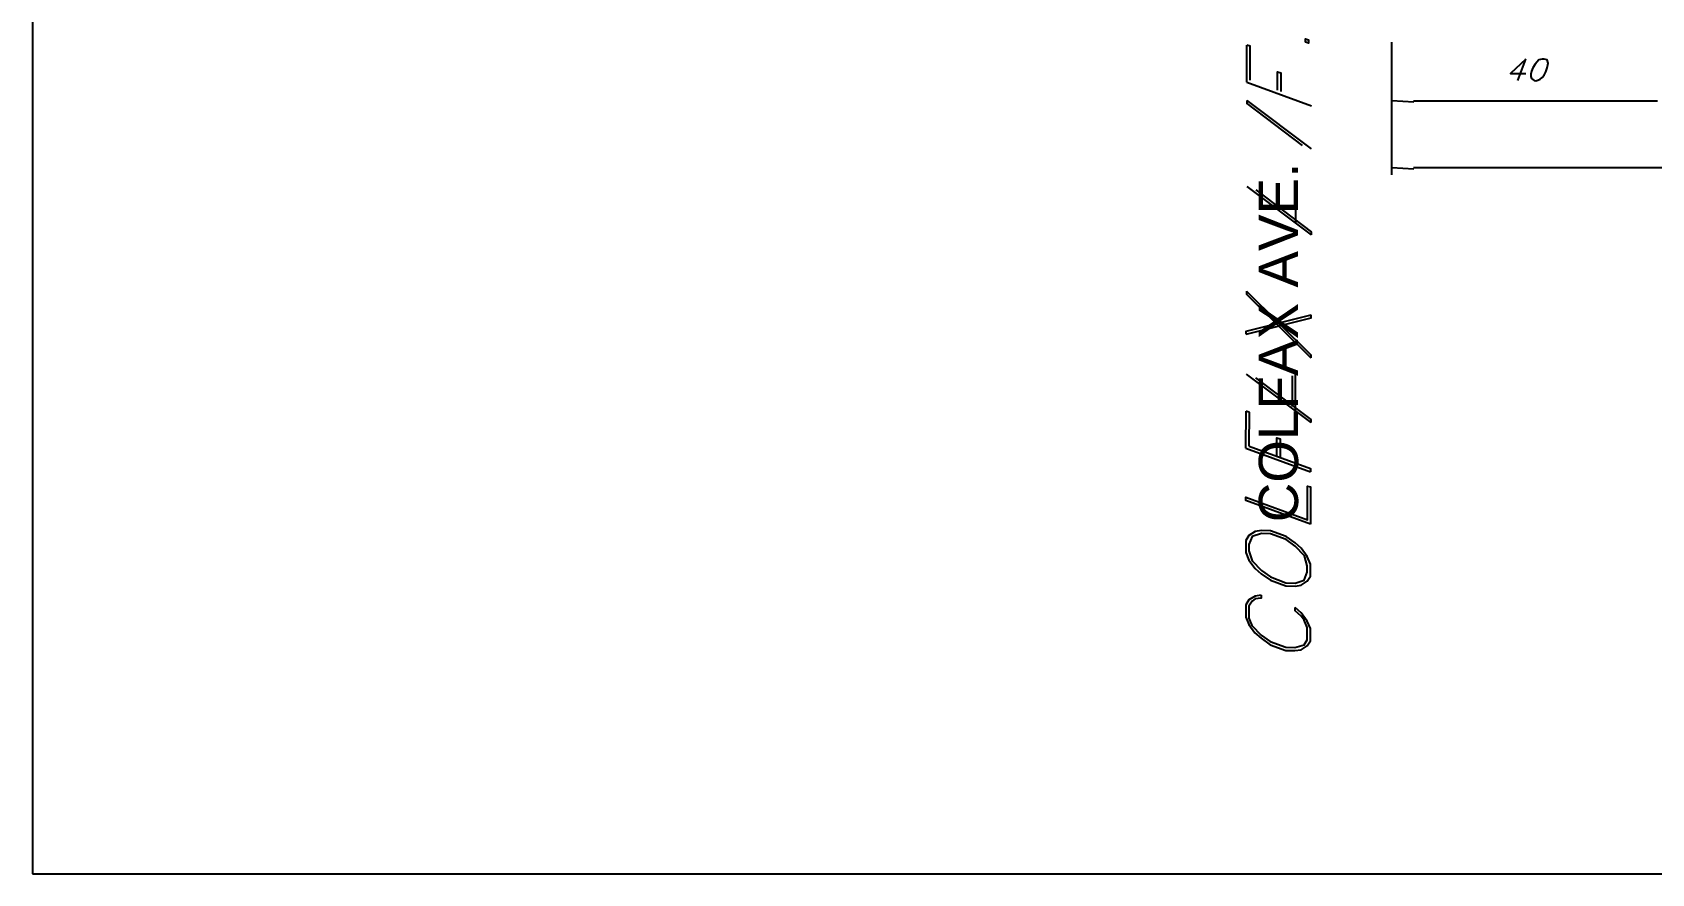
# Model space of a CAD drawing. Header units: feet. Extents: x 13 to 426, y 12 to 285.
# Drawn here: x 12.6 to 125.4, y 12.1 to 70.7 of the extents above; entities that cross this region are included whole.
import ezdxf
from ezdxf.enums import TextEntityAlignment as Align

# ---------------------------------------------------------------- set-up
doc = ezdxf.new("R2010")
doc.units = ezdxf.units.FT
doc.layers.add('ANOTACION', color=8, linetype='CONTINUOUS')
doc.layers.add('EJE_VIA', color=7, linetype='CONTINUOUS')
doc.styles.add('CAD_TEXT', font='Arial')

msp = doc.modelspace()

# ---------------------------------------------------------------- linework, layer by layer
at = {"layer": 'EJE_VIA'}
for p, q in [((107.3, 60.77), (107.3, 70)), ((97.2, 67.23), (97.2, 69.8)), ((116.07, 67.33), (116.62, 68.83)), ((97.2, 67.23), (101.7, 65.58)), ((97.2, 65.95), (101.68, 62.58)), ((107.3, 65.94), (108.81, 65.85)), ((108.8, 65.93), (125.8, 65.93)), ((107.3, 61.27), (108.81, 61.18)), ((108.8, 61.27), (145.8, 61.27)), ((97.18, 59.95), (101.67, 56.58)), ((100.6, 57.4), (100.62, 59.97)), ((97.15, 46.87), (101.65, 43.52)), ((100.37, 44.62), (100.37, 46.77)), ((100.57, 44.33), (100.58, 46.9)), ((97.13, 41.73), (97.15, 44.3)), ((97.13, 41.73), (101.63, 40.08)), ((12.6, 12.08), (426.22, 12.08))]:
    msp.add_line(p, q, dxfattribs=at)
for points in [[(426.22, 284.92), (12.6, 284.92), (12.6, 12.08)], [(101.27, 70.02), (101.27, 70.23), (101.48, 70.17), (101.48, 69.95), (101.27, 70.02)], [(97.42, 67.37), (97.42, 69.72), (97.2, 69.8)], [(116.62, 68.83), (115.55, 67.83), (116.62, 67.83)], [(117.77, 68.83), (117.52, 68.77), (117.28, 68.48), (117.11, 68.21), (117.01, 67.98), (116.96, 67.78), (116.96, 67.61), (117.01, 67.48), (117.2, 67.33), (117.32, 67.32), (117.46, 67.35), (117.61, 67.42), (117.75, 67.54), (117.89, 67.72), (118.01, 67.94), (118.1, 68.22), (118.17, 68.55), (118.1, 68.77), (117.9, 68.83), (117.77, 68.83)], [(99.33, 66.67), (99.33, 67.95), (99.55, 67.87), (99.55, 66.58)], [(97.2, 65.95), (97.2, 65.73), (101.05, 62.82)], [(97.82, 59.72), (101.67, 56.8), (101.67, 56.58)], [(97.17, 52.67), (97.17, 52.45), (101.65, 48.02)], [(97.17, 52.67), (101.65, 48.23), (101.65, 48.02)], [(97.15, 49.67), (101.67, 50.8), (101.67, 51.02)], [(97.15, 49.67), (97.15, 49.87), (101.67, 51.02)], [(97.8, 46.63), (101.65, 43.73), (101.65, 43.52)], [(97.35, 41.87), (97.37, 44.22), (97.15, 44.3)], [(97.35, 41.87), (101.63, 40.3), (101.63, 40.08)], [(99.28, 41.17), (99.28, 42.45), (99.5, 42.37), (99.5, 41.08)], [(101.63, 36.43), (97.13, 38.08), (97.13, 38.3), (101.42, 36.73), (101.42, 39.08), (101.63, 39.02), (101.63, 36.43)], [(97.12, 34.45), (97.33, 33.93), (97.77, 33.35), (98.18, 32.98), (98.83, 32.53), (99.9, 32.13), (100.55, 32.12), (100.98, 32.17), (101.4, 32.45), (101.62, 32.8), (101.62, 33.65), (101.4, 34.17), (100.98, 34.75), (100.55, 35.12), (99.92, 35.57), (98.83, 35.97), (98.2, 35.98), (97.77, 35.92), (97.33, 35.65), (97.13, 35.3), (97.12, 34.45)], [(97.33, 34.58), (97.55, 33.87), (98.2, 33.2), (98.83, 32.75), (99.9, 32.35), (100.55, 32.33), (101.18, 32.53), (101.4, 33.08), (101.4, 33.52), (101.2, 34.23), (100.55, 34.9), (99.92, 35.35), (98.83, 35.75), (98.2, 35.77), (97.55, 35.57), (97.33, 35.02), (97.33, 34.58)], [(98.18, 31.48), (97.77, 31.42), (97.33, 31.15), (97.12, 30.8), (97.12, 29.95), (97.33, 29.43), (97.75, 28.85), (98.18, 28.48), (98.82, 28.03), (99.9, 27.63), (100.53, 27.62), (100.97, 27.68), (101.4, 27.95), (101.62, 28.3), (101.62, 29.15), (101.4, 29.67), (100.97, 30.25), (100.55, 30.62)], [(98.18, 31.48), (98.18, 31.27), (97.77, 31.22), (97.55, 31.07), (97.33, 30.72), (97.33, 29.87), (97.53, 29.37), (98.18, 28.7), (98.82, 28.25), (99.9, 27.85), (100.53, 27.83), (101.18, 28.03), (101.4, 28.38), (101.4, 29.23), (101.18, 29.73), (100.97, 30.03), (100.55, 30.4), (100.55, 30.62)]]:
    msp.add_lwpolyline(points, dxfattribs=at)

# ---------------------------------------------------------------- texts
at = {"layer": 'ANOTACION', "style": 'CAD_TEXT'}
msp.add_text('COLFAX AVE.', height=2.7358, rotation=90, dxfattribs=at).set_placement((99.39, 49.09), align=Align.MIDDLE_CENTER)

doc.saveas('drawing.dxf')
